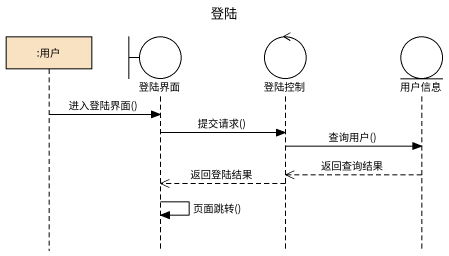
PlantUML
@startuml
title 登陆
hide footbox
participant ":用户" as 用户 #F8E2C1
boundary 登陆界面 #FFFFFF
control 登陆控制 #FFFFFF
entity 用户信息 #FFFFFF

用户 -> 登陆界面 : 进入登陆界面()
登陆界面 -> 登陆控制 : 提交请求()
登陆控制 -> 用户信息 : 查询用户()
用户信息 -->> 登陆控制 : 返回查询结果
登陆控制 -->> 登陆界面 : 返回登陆结果
登陆界面 -> 登陆界面 : 页面跳转()
@enduml
